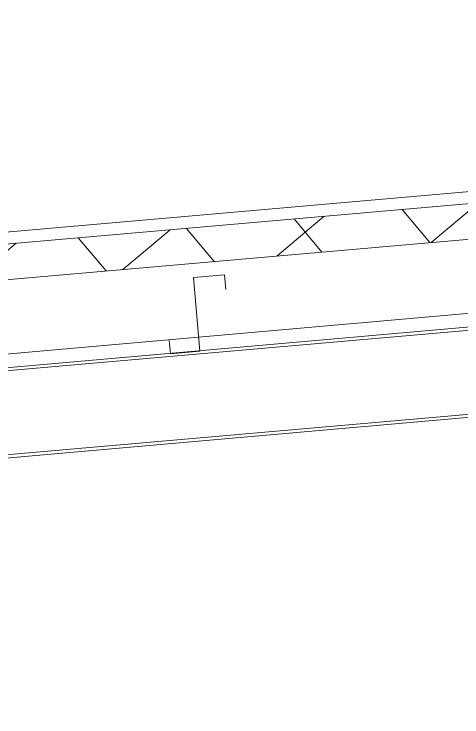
# Model space of a CAD drawing. Header units: millimetres. Extents: x 4237772 to 4686020, y -673 to 29459.
# Drawn here: x 4632496 to 4634010, y 15333 to 17708 of the extents above; entities that cross this region are included whole.
import ezdxf

# ---------------------------------------------------------------- set-up
doc = ezdxf.new("R2010")
doc.units = ezdxf.units.MM
for name, color, linetype, lineweight in [('A-DETL', 90, 'Continuous', 18), ('A-ROOF', 132, 'Continuous', 5), ('A-ROOF-PATT', 132, 'Continuous', 5), ('S-BEAM', 12, 'Continuous', 5)]:
    doc.layers.add(name, color=color, linetype=linetype, lineweight=lineweight)

# ---------------------------------------------------------------- blocks, each defined once
blk = doc.blocks.new('Structural Framing 49 - Structural Framing 1-1640112-SECTION - GRID A9-A10')
at = {"layer": 'S-BEAM'}
for p, q in [((4542614.4, 15877.4), (4554316.1, 16901.2)), ((4554317, 16891), (4542615.3, 15867.2)), ((4554341.7, 16608.5), (4542640, 15584.7)), ((4554342.6, 16598.3), (4542640.9, 15574.5))]:
    blk.add_line(p, q, dxfattribs=at)

msp = doc.modelspace()

# ---------------------------------------------------------------- hatches: boundary and pattern name
at = {"layer": 'A-ROOF-PATT'}
h = msp.add_hatch(dxfattribs=at)
h.set_pattern_fill('FP_275', color=256, angle=-135, style=0, pattern_type=2)
h.set_pattern_definition([(40, (4639954.8, 10654.8), (-192.8363, 229.8133), []), (130, (4639954.8, 10654.8), (-229.8133, -192.8363), [])])
h.paths.add_polyline_path([(4618450.4, 15583.8), (4640892.9, 17547.2), (4660743.2, 15810.6), (4660743.2, 15931), (4640892.9, 17667.7), (4618450.4, 15704.2), (4618450.4, 15612.9)])

# ---------------------------------------------------------------- linework, layer by layer
at = {"layer": 'A-DETL', "lineweight": 13}
for p, q in [((4633207.1, 16826.7), (4633102.5, 16817.6)), ((4633102.5, 16817.6), (4633124.3, 16568.5)), ((4633207.1, 16826.7), (4633211.4, 16776.9)), ((4633024.6, 16559.8), (4633020.7, 16604.6)), ((4633124.3, 16568.5), (4633024.6, 16559.8))]:
    msp.add_line(p, q, dxfattribs=at)
at = {"layer": 'A-ROOF', "lineweight": 15}
for p, q in [((4640892.9, 17707.8), (4631340.4, 16872.1)), ((4618450.4, 15332.8), (4640892.9, 17296.3))]:
    msp.add_line(p, q, dxfattribs=at)
at = {"layer": 'A-ROOF'}
for p, q in [((4618450.4, 15704.2), (4640892.9, 17667.7)), ((4618459.1, 15584.5), (4640892.9, 17547.2))]:
    msp.add_line(p, q, dxfattribs=at)

# ---------------------------------------------------------------- block references
at = {"layer": 'S-BEAM'}
msp.add_blockref('Structural Framing 49 - Structural Framing 1-1640112-SECTION - GRID A9-A10', (82588.6, 0), dxfattribs=at)

doc.saveas('drawing.dxf')
